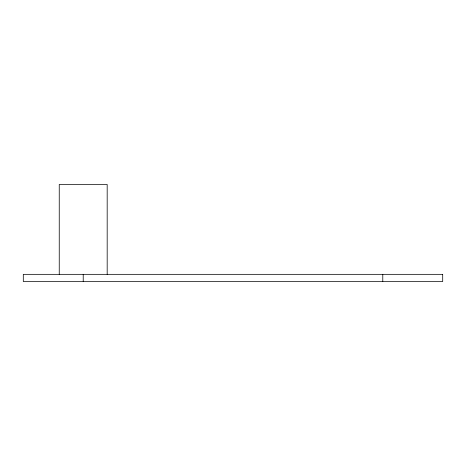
<?xml version="1.0" encoding="UTF-8"?>
<svg xmlns="http://www.w3.org/2000/svg" width="466" height="466" viewBox="0 0 466 466"><rect width="100%" height="100%" fill="white"/><g stroke="black" fill="none" stroke-linecap="round" stroke-linejoin="round"><path stroke-width="0.7" d="M382.784 274.34L382.784 281.528M107.18 274.34L107.18 184.472L59.246 184.472L59.246 274.34M83.216 274.34L83.216 281.528M442.7 274.34L23.3 274.34L23.3 281.528L442.7 281.528L442.7 274.34"/></g></svg>
